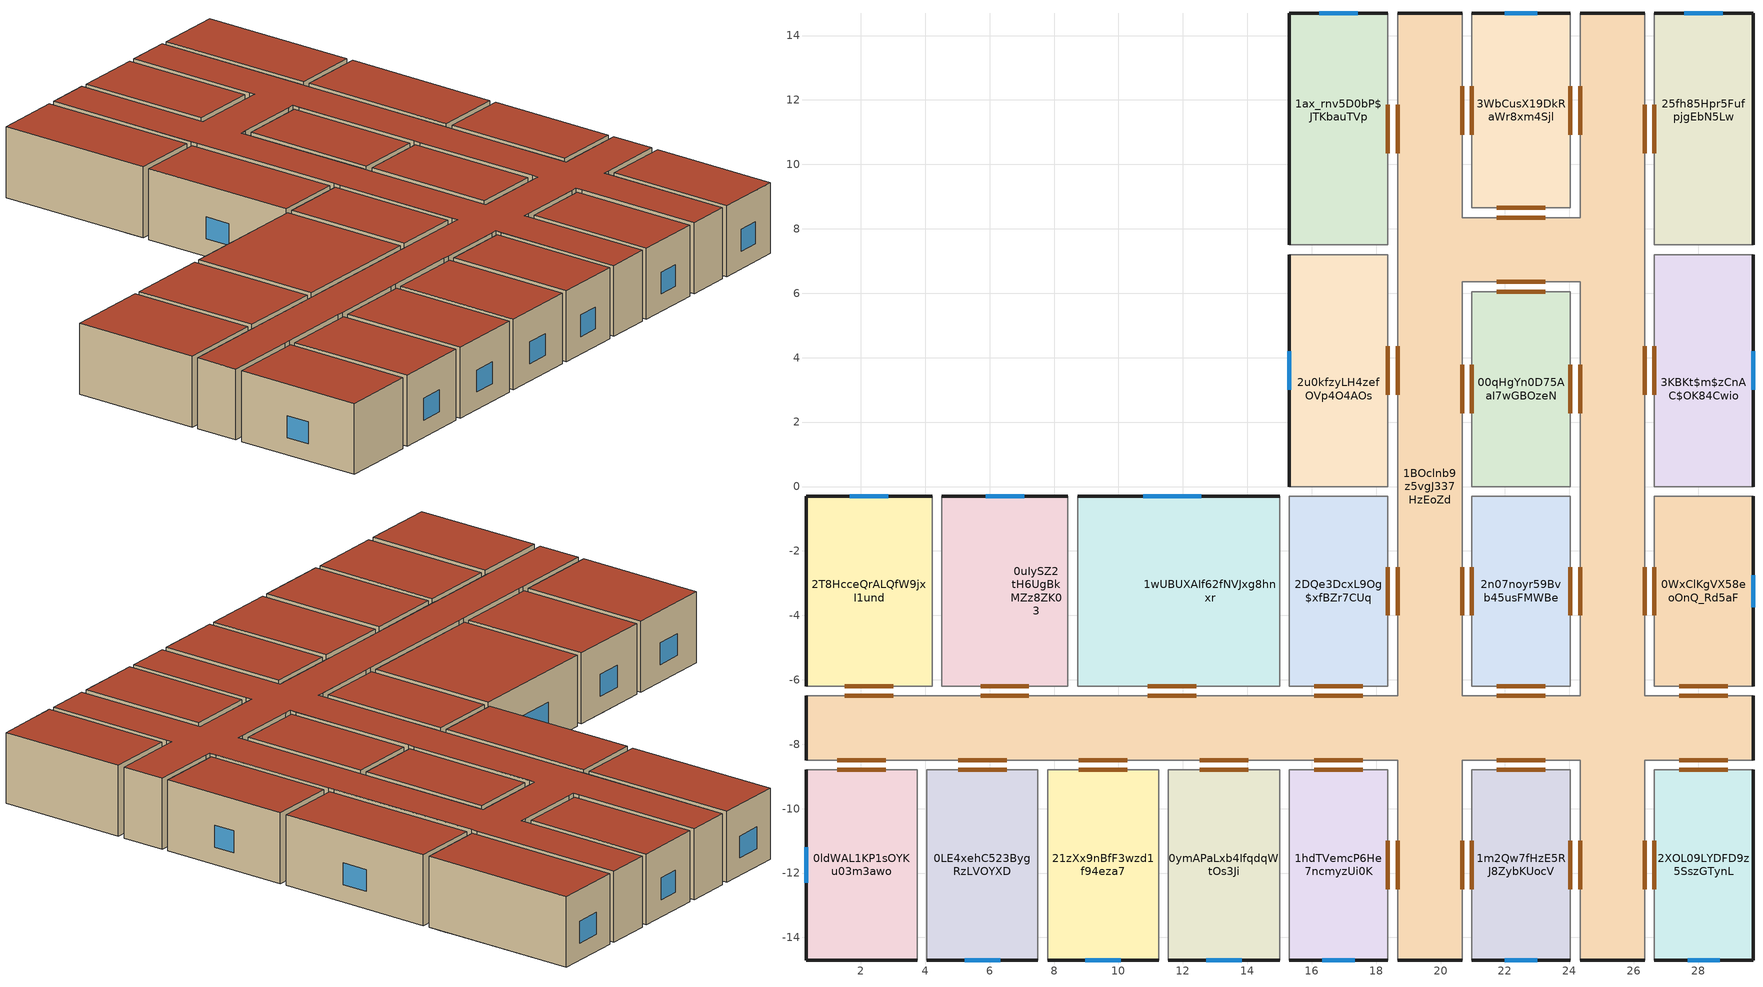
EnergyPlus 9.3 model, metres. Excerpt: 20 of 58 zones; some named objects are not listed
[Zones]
0ldWAL1KP1sOYKu03m3awo
 floor to 0fsloAEpf5_hSRPz74$1d7 (BS Interior Floor): 3.75,-8.8 3.75,-14.7 0.3,-14.7 0.3,-8.8 z7.1
 wall outside (BS Exterior Wall): 0.3,-8.8 0.3,-14.7 3.75,-14.7 z7.1:10.35
 wall to 0LE4xehC523BygRzLVOYXD (BS Interior Wall): 3.75,-14.7 3.75,-8.8 z7.1:10.35
 wall to 1BOclnb9z5vgJ337HzEoZd (BS Interior Wall): 3.75,-8.8 0.3,-8.8 z7.1:10.35
 window (BS Exterior Window): 0.3,-11.2 0.3,-12.3 z7.9:8.9
 door inside (BS Door): 2.77,-8.8 1.27,-8.8 z7.1:9.6
 roof outside (BS Flat Roof): 3.75,-14.7 3.75,-8.8 0.3,-8.8 0.3,-14.7 z10.35
1hdTVemcP6He7ncmyzUi0K
 floor to 3lNIiXq9P8UxYs8wRMWYsc (BS Interior Floor): 18.37,-8.8 18.37,-14.7 15.3,-14.7 15.3,-8.8 z7.1
 wall outside (BS Exterior Wall): 15.3,-14.7 18.37,-14.7 z7.1:10.35
 wall to 0ymAPaLxb4IfqdqWtOs3Ji (BS Interior Wall): 15.3,-8.8 15.3,-14.7 z7.1:10.35
 wall to 1BOclnb9z5vgJ337HzEoZd (BS Interior Wall): 18.37,-14.7 18.37,-8.8 15.3,-8.8 z7.1:10.35
 window (BS Exterior Window): 16.33,-14.7 17.33,-14.7 z7.9:8.9
 door inside (BS Door): 18.37,-12.5 18.37,-11 / 17.58,-8.8 16.08,-8.8 z7.1:9.6
 roof outside (BS Flat Roof): 18.37,-14.7 18.37,-8.8 15.3,-8.8 15.3,-14.7 z10.35
2T8HcceQrALQfW9jxI1und
 floor to 0CD_9ySE59Vu5keVc4CHR3 (BS Interior Floor): 4.21,-0.3 4.21,-6.2 0.3,-6.2 0.3,-0.3 z7.1
 wall outside (BS Exterior Wall): 4.21,-0.3 0.3,-0.3 0.3,-6.2 z7.1:10.35
 wall to 0uIySZ2tH6UgBkMZz8ZK03 (BS Interior Wall): 4.21,-6.2 4.21,-0.3 z7.1:10.35
 wall to 1BOclnb9z5vgJ337HzEoZd (BS Interior Wall): 0.3,-6.2 4.21,-6.2 z7.1:10.35
 window (BS Exterior Window): 2.86,-0.3 1.66,-0.3 z7.9:8.9
 door inside (BS Door): 1.51,-6.2 3.01,-6.2 z7.1:9.6
 roof outside (BS Flat Roof): 4.21,-6.2 4.21,-0.3 0.3,-0.3 0.3,-6.2 z10.35
2XOL09LYDFD9z5SszGTynL
 floor to 2YUHt13x9AcuDcXWf_9EWw (BS Interior Floor): 29.7,-8.8 29.7,-14.7 26.63,-14.7 26.63,-8.8 z7.1
 wall outside (BS Exterior Wall): 26.63,-14.7 29.7,-14.7 29.7,-8.8 z7.1:10.35
 wall to 1BOclnb9z5vgJ337HzEoZd (BS Interior Wall): 29.7,-8.8 26.63,-8.8 26.63,-14.7 z7.1:10.35
 window (BS Exterior Window): 27.67,-14.7 28.67,-14.7 z7.9:8.9
 door inside (BS Door): 26.63,-11 26.63,-12.5 / 28.92,-8.8 27.42,-8.8 z7.1:9.6
 roof outside (BS Flat Roof): 29.7,-14.7 29.7,-8.8 26.63,-8.8 26.63,-14.7 z10.35
0ymAPaLxb4IfqdqWtOs3Ji
 floor to 21naajbrX8WwHHp4XbkUDk (BS Interior Floor): 15,-8.8 15,-14.7 11.55,-14.7 11.55,-8.8 z7.1
 wall outside (BS Exterior Wall): 11.55,-14.7 15,-14.7 z7.1:10.35
 wall to 21zXx9nBfF3wzd1f94eza7 (BS Interior Wall): 11.55,-8.8 11.55,-14.7 z7.1:10.35
 wall to 1BOclnb9z5vgJ337HzEoZd (BS Interior Wall): 15,-8.8 11.55,-8.8 z7.1:10.35
 window (BS Exterior Window): 12.72,-14.7 13.82,-14.7 z7.9:8.9
 door inside (BS Door): 14.03,-8.8 12.53,-8.8 z7.1:9.6
 roof outside (BS Flat Roof): 15,-14.7 15,-8.8 11.55,-8.8 11.55,-14.7 z10.35
1BOclnb9z5vgJ337HzEoZd
 floor to 1II1aWgrn6COBupJNKs8JH (BS Interior Floor): 26.33,14.7 26.33,-6.5 29.7,-6.5 29.7,-8.5 26.33,-8.5 26.33,-14.7 24.33,-14.7 24.33,-8.5 20.67,-8.5 20.67,-14.7 18.67,-14.7 18.67,-8.5 20.67,-6.5 24.33,-6.5 24.33,6.35 20.67,6.35 20.67,-6.5 18.67,-8.5 0.3,-8.5 0.3,-6.5 18.67,-6.5 18.67,14.7 20.67,14.7 20.67,8.35 24.33,8.35 24.33,14.7 z7.1
 wall outside (BS Exterior Wall): 0.3,-6.5 0.3,-8.5 / 29.7,-8.5 29.7,-6.5 / 26.33,14.7 24.33,14.7 / 20.67,14.7 18.67,14.7 / 18.67,-14.7 20.67,-14.7 / 24.33,-14.7 26.33,-14.7 z7.1:10.35
 wall adiabatic (BS Interior Wall): 24.03,-8.5 24.33,-8.5 24.33,-8.8 / 20.67,-8.8 20.67,-8.5 20.97,-8.5 / 24.33,0 24.33,-0.3 / 24.33,-6.2 24.33,-6.5 24.03,-6.5 / 24.03,6.35 24.33,6.35 24.33,6.05 / 20.97,-6.5 20.67,-6.5 20.67,-6.2 / 20.67,-0.3 20.67,0 / 20.67,6.05 20.67,6.35 20.97,6.35 / 26.63,-6.5 26.33,-6.5 26.33,-6.2 / 26.33,-0.3 26.33,0 / 26.33,7.2 26.33,7.5 / 18.67,7.5 18.67,7.2 / 18.67,0 18.67,-0.3 / 26.33,-8.8 26.33,-8.5 26.63,-8.5 / 20.97,8.35 20.67,8.35 20.67,8.65 / 24.33,8.65 24.33,8.35 24.03,8.35 / 18.67,-6.2 18.67,-6.5 18.37,-6.5 / 15.3,-6.5 15,-6.5 / 8.73,-6.5 8.43,-6.5 / 4.51,-6.5 4.21,-6.5 / 3.75,-8.5 4.05,-8.5 / 7.5,-8.5 7.8,-8.5 / 11.25,-8.5 11.55,-8.5 / 15,-8.5 15.3,-8.5 / 18.37,-8.5 18.67,-8.5 18.67,-8.8 z7.1:10.35
 wall to 1m2Qw7fHzE5RJ8ZybKUocV (BS Interior Wall): 20.97,-8.5 24.03,-8.5 / 24.33,-8.8 24.33,-14.7 / 20.67,-14.7 20.67,-8.8 z7.1:10.35
 wall to 00qHgYn0D75AaI7wGBOzeN (BS Interior Wall): 24.33,6.05 24.33,0 / 20.67,0 20.67,6.05 / 20.97,6.35 24.03,6.35 z7.1:10.35
 wall to 2n07noyr59Bvb45usFMWBe (BS Interior Wall): 24.33,-0.3 24.33,-6.2 / 20.67,-6.2 20.67,-0.3 / 24.03,-6.5 20.97,-6.5 z7.1:10.35
 wall to 0WxClKgVX58eoOnQ_Rd5aF (BS Interior Wall): 29.7,-6.5 26.63,-6.5 / 26.33,-6.2 26.33,-0.3 z7.1:10.35
 wall to 3KBKt$m$zCnAC$OK84Cwio (BS Interior Wall): 26.33,0 26.33,7.2 z7.1:10.35
 wall to 25fh85Hpr5FufpjgEbN5Lw (BS Interior Wall): 26.33,7.5 26.33,14.7 z7.1:10.35
 wall to 1ax_rnv5D0bP$JTKbauTVp (BS Interior Wall): 18.67,14.7 18.67,7.5 z7.1:10.35
 wall to 2u0kfzyLH4zefOVp4O4AOs (BS Interior Wall): 18.67,7.2 18.67,0 z7.1:10.35
 wall to 2DQe3DcxL9Og$xfBZr7CUq (BS Interior Wall): 18.67,-0.3 18.67,-6.2 / 18.37,-6.5 15.3,-6.5 z7.1:10.35
 wall to 3WbCusX19DkRaWr8xm4Sjl (BS Interior Wall): 24.03,8.35 20.97,8.35 / 20.67,8.65 20.67,14.7 / 24.33,14.7 24.33,8.65 z7.1:10.35
 wall to 1wUBUXAIf62fNVJxg8hnxr (BS Interior Wall): 15,-6.5 8.73,-6.5 z7.1:10.35
 wall to 0uIySZ2tH6UgBkMZz8ZK03 (BS Interior Wall): 8.43,-6.5 4.51,-6.5 z7.1:10.35
 wall to 0LE4xehC523BygRzLVOYXD (BS Interior Wall): 4.05,-8.5 7.5,-8.5 z7.1:10.35
 wall to 21zXx9nBfF3wzd1f94eza7 (BS Interior Wall): 7.8,-8.5 11.25,-8.5 z7.1:10.35
 door inside (BS Door): 21.75,-8.5 23.25,-8.5 / 18.67,-11 18.67,-12.5 / 26.33,-12.5 26.33,-11 / 24.33,3.77 24.33,2.27 / 24.33,-2.5 24.33,-4 / 20.67,2.27 20.67,3.77 / 20.67,-4 20.67,-2.5 / 28.92,-6.5 27.42,-6.5 / 21.75,6.35 23.25,6.35 / 26.33,2.85 26.33,4.35 / 26.33,10.35 26.33,11.85 / 26.33,-4 26.33,-2.5 / 23.25,-6.5 21.75,-6.5 / 18.67,11.85 18.67,10.35 / 18.67,4.35 18.67,2.85 / 18.67,-2.5 18.67,-4 / 24.33,-11 24.33,-12.5 / 27.42,-8.5 28.92,-8.5 / 23.25,8.35 21.75,8.35 / 20.67,10.93 20.67,12.43 / 20.67,-12.5 20.67,-11 / 24.33,12.43 24.33,10.93 / 17.58,-6.5 16.08,-6.5 / 12.42,-6.5 10.92,-6.5 / 7.22,-6.5 5.72,-6.5 / 3.01,-6.5 1.51,-6.5 / 16.08,-8.5 17.58,-8.5 / 12.53,-8.5 14.03,-8.5 / 8.78,-8.5 10.28,-8.5 / 5.03,-8.5 6.53,-8.5 / 1.27,-8.5 2.77,-8.5 z7.1:9.6
 roof outside (BS Flat Roof): 26.33,-14.7 26.33,-8.5 29.7,-8.5 29.7,-6.5 26.33,-6.5 26.33,14.7 24.33,14.7 24.33,8.35 20.67,8.35 20.67,6.35 24.33,6.35 24.33,-6.5 20.67,-6.5 20.67,6.35 20.67,8.35 20.67,14.7 18.67,14.7 18.67,-6.5 0.3,-6.5 0.3,-8.5 18.67,-8.5 18.67,-14.7 20.67,-14.7 20.67,-8.5 24.33,-8.5 24.33,-14.7 z10.35
0LE4xehC523BygRzLVOYXD
 floor to 1ZC3vIRiD2gAs1dAp$YHp1 (BS Interior Floor): 7.5,-8.8 7.5,-14.7 4.05,-14.7 4.05,-8.8 z7.1
 wall outside (BS Exterior Wall): 4.05,-14.7 7.5,-14.7 z7.1:10.35
 wall to 21zXx9nBfF3wzd1f94eza7 (BS Interior Wall): 7.5,-14.7 7.5,-8.8 z7.1:10.35
 window (BS Exterior Window): 5.22,-14.7 6.33,-14.7 z7.9:8.9
 door inside (BS Door): 6.53,-8.8 5.03,-8.8 z7.1:9.6
 roof outside (BS Flat Roof): 7.5,-14.7 7.5,-8.8 4.05,-8.8 4.05,-14.7 z10.35
2u0kfzyLH4zefOVp4O4AOs
 floor to 1II1aWgrn6COBupJNKs8JH (BS Interior Floor): 18.37,7.2 18.37,6.35 15.3,6.35 15.3,7.2 z7.1
 floor adiabatic (BS Interior Floor): 18.37,6.35 18.37,6.05 15.3,6.05 15.3,6.35 z7.1
 floor to 2ME4OI7UnE$8E7UB0YWqhv (BS Interior Floor): 18.37,6.05 18.37,0 15.3,0 15.3,6.05 z7.1
 wall outside (BS Exterior Wall): 15.3,7.2 15.3,0 z7.1:10.35
 wall to 2DQe3DcxL9Og$xfBZr7CUq (BS Interior Wall): 15.3,0 18.37,0 z7.1:10.35
 wall to 1ax_rnv5D0bP$JTKbauTVp (BS Interior Wall): 18.37,7.2 15.3,7.2 z7.1:10.35
 window (BS Exterior Window): 15.3,4.2 15.3,3 z7.9:8.9
 door inside (BS Door): 18.37,2.85 18.37,4.35 z7.1:9.6
 roof outside (BS Flat Roof): 18.37,0 18.37,7.2 15.3,7.2 15.3,0 z10.35
1ax_rnv5D0bP$JTKbauTVp
 floor to 3iS_pXam9C1eCSjWguLqxc (BS Interior Floor): 18.37,14.7 18.37,8.65 15.3,8.65 15.3,14.7 z7.1
 floor adiabatic (BS Interior Floor): 18.37,8.65 18.37,8.35 15.3,8.35 15.3,8.65 z7.1
 floor to 1II1aWgrn6COBupJNKs8JH (BS Interior Floor): 18.37,8.35 18.37,7.5 15.3,7.5 15.3,8.35 z7.1
 wall outside (BS Exterior Wall): 18.37,14.7 15.3,14.7 15.3,7.5 z7.1:10.35
 window (BS Exterior Window): 17.43,14.7 16.23,14.7 z7.9:8.9
 door inside (BS Door): 18.37,10.35 18.37,11.85 z7.1:9.6
 roof outside (BS Flat Roof): 18.37,7.5 18.37,14.7 15.3,14.7 15.3,7.5 z10.35
2DQe3DcxL9Og$xfBZr7CUq
 floor to 1H02oo4Fr38vsUy936aJTt (BS Interior Floor): 18.37,-0.3 18.37,-6.2 15.3,-6.2 15.3,-0.3 z7.1
 wall to 1wUBUXAIf62fNVJxg8hnxr (BS Interior Wall): 15.3,-0.3 15.3,-6.2 z7.1:10.35
 door inside (BS Door): 18.37,-4 18.37,-2.5 / 16.08,-6.2 17.58,-6.2 z7.1:9.6
 roof outside (BS Flat Roof): 18.37,-6.2 18.37,-0.3 15.3,-0.3 15.3,-6.2 z10.35
0uIySZ2tH6UgBkMZz8ZK03
 floor to 3SBb9JYej5DOhy$01jBkog (BS Interior Floor): 8.43,-0.3 8.43,-6.2 6.47,-6.2 6.47,-0.3 z7.1
 floor adiabatic (BS Interior Floor): 6.47,-0.3 6.47,-6.2 6.17,-6.2 6.17,-0.3 z7.1
 floor to 0CD_9ySE59Vu5keVc4CHR3 (BS Interior Floor): 6.17,-0.3 6.17,-6.2 4.51,-6.2 4.51,-0.3 z7.1
 wall outside (BS Exterior Wall): 8.43,-0.3 4.51,-0.3 z7.1:10.35
 wall to 1wUBUXAIf62fNVJxg8hnxr (BS Interior Wall): 8.43,-6.2 8.43,-0.3 z7.1:10.35
 window (BS Exterior Window): 7.07,-0.3 5.87,-0.3 z7.9:8.9
 door inside (BS Door): 5.72,-6.2 7.22,-6.2 z7.1:9.6
 roof outside (BS Flat Roof): 8.43,-6.2 8.43,-0.3 4.51,-0.3 4.51,-6.2 z10.35
3KBKt$m$zCnAC$OK84Cwio
 floor to 1U18$QHo54VOPYh_X2iCU$ (BS Interior Floor): 29.7,6.05 29.7,0 26.63,0 26.63,6.05 z7.1
 floor adiabatic (BS Interior Floor): 29.7,6.35 29.7,6.05 26.63,6.05 26.63,6.35 z7.1
 floor to 1II1aWgrn6COBupJNKs8JH (BS Interior Floor): 29.7,7.2 29.7,6.35 26.63,6.35 26.63,7.2 z7.1
 wall outside (BS Exterior Wall): 29.7,0 29.7,7.2 z7.1:10.35
 wall to 0WxClKgVX58eoOnQ_Rd5aF (BS Interior Wall): 26.63,0 29.7,0 z7.1:10.35
 wall to 25fh85Hpr5FufpjgEbN5Lw (BS Interior Wall): 29.7,7.2 26.63,7.2 z7.1:10.35
 window (BS Exterior Window): 29.7,3 29.7,4.2 z7.9:8.9
 door inside (BS Door): 26.63,4.35 26.63,2.85 z7.1:9.6
 roof outside (BS Flat Roof): 29.7,0 29.7,7.2 26.63,7.2 26.63,0 z10.35
21zXx9nBfF3wzd1f94eza7
 floor to 35o6ablL98SAaLxS4LGnsB (BS Interior Floor): 11.25,-8.8 11.25,-14.7 7.8,-14.7 7.8,-8.8 z7.1
 wall outside (BS Exterior Wall): 7.8,-14.7 11.25,-14.7 z7.1:10.35
 window (BS Exterior Window): 8.97,-14.7 10.07,-14.7 z7.9:8.9
 door inside (BS Door): 10.28,-8.8 8.78,-8.8 z7.1:9.6
 roof outside (BS Flat Roof): 11.25,-14.7 11.25,-8.8 7.8,-8.8 7.8,-14.7 z10.35
1wUBUXAIf62fNVJxg8hnxr
 floor to 3sOOpvt1T0JfWR5rGkfssS (BS Interior Floor): 15,-0.3 15,-6.2 10.69,-6.2 10.69,-0.3 z7.1
 floor adiabatic (BS Interior Floor): 10.69,-0.3 10.69,-6.2 10.39,-6.2 10.39,-0.3 z7.1
 floor to 3SBb9JYej5DOhy$01jBkog (BS Interior Floor): 10.39,-0.3 10.39,-6.2 8.73,-6.2 8.73,-0.3 z7.1
 wall outside (BS Exterior Wall): 15,-0.3 8.73,-0.3 z7.1:10.35
 window (BS Exterior Window): 12.57,-0.3 10.77,-0.3 z7.9:8.9
 door inside (BS Door): 10.92,-6.2 12.42,-6.2 z7.1:9.6
 roof outside (BS Flat Roof): 15,-6.2 15,-0.3 8.73,-0.3 8.73,-6.2 z10.35
25fh85Hpr5FufpjgEbN5Lw
 floor to 1II1aWgrn6COBupJNKs8JH (BS Interior Floor): 29.7,8.35 29.7,7.5 26.63,7.5 26.63,8.35 z7.1
 floor adiabatic (BS Interior Floor): 29.7,8.65 29.7,8.35 26.63,8.35 26.63,8.65 z7.1
 floor to 2vJlfuKPH2uuy4N7IggRMr (BS Interior Floor): 29.7,14.7 29.7,8.65 26.63,8.65 26.63,14.7 z7.1
 wall outside (BS Exterior Wall): 29.7,7.5 29.7,14.7 26.63,14.7 z7.1:10.35
 window (BS Exterior Window): 28.77,14.7 27.57,14.7 z7.9:8.9
 door inside (BS Door): 26.63,11.85 26.63,10.35 z7.1:9.6
 roof outside (BS Flat Roof): 29.7,7.5 29.7,14.7 26.63,14.7 26.63,7.5 z10.35
0WxClKgVX58eoOnQ_Rd5aF
 floor to 1i_tsNBYb9fRx7ALzqHEv6 (BS Interior Floor): 29.7,-0.3 29.7,-6.2 26.63,-6.2 26.63,-0.3 z7.1
 wall outside (BS Exterior Wall): 29.7,-6.2 29.7,-0.3 z7.1:10.35
 window (BS Exterior Window): 29.7,-3.75 29.7,-2.75 z7.9:8.9
 door inside (BS Door): 27.42,-6.2 28.92,-6.2 / 26.63,-2.5 26.63,-4 z7.1:9.6
 roof outside (BS Flat Roof): 29.7,-6.2 29.7,-0.3 26.63,-0.3 26.63,-6.2 z10.35
1m2Qw7fHzE5RJ8ZybKUocV
 floor to 2Kvm8eYBzBLPS5yQN84NI1 (BS Interior Floor): 24.03,-8.8 24.03,-14.7 20.97,-14.7 20.97,-8.8 z7.1
 wall outside (BS Exterior Wall): 20.97,-14.7 24.03,-14.7 z7.1:10.35
 window (BS Exterior Window): 22,-14.7 23,-14.7 z7.9:8.9
 door inside (BS Door): 23.25,-8.8 21.75,-8.8 / 24.03,-12.5 24.03,-11 / 20.97,-11 20.97,-12.5 z7.1:9.6
 roof outside (BS Flat Roof): 24.03,-14.7 24.03,-8.8 20.97,-8.8 20.97,-14.7 z10.35
3WbCusX19DkRaWr8xm4Sjl
 floor to 2gtP7yk35F6ucUvCHXTkGd (BS Interior Floor): 24.03,14.7 24.03,8.65 20.97,8.65 20.97,14.7 z7.1
 wall outside (BS Exterior Wall): 24.03,14.7 20.97,14.7 z7.1:10.35
 window (BS Exterior Window): 23,14.7 22,14.7 z7.9:8.9
 door inside (BS Door): 21.75,8.65 23.25,8.65 / 20.97,12.43 20.97,10.93 / 24.03,10.93 24.03,12.43 z7.1:9.6
 roof outside (BS Flat Roof): 24.03,8.65 24.03,14.7 20.97,14.7 20.97,8.65 z10.35
00qHgYn0D75AaI7wGBOzeN
 floor to 2O89CBo_DCSAAvAN_HR5U_ (BS Interior Floor): 24.03,6.05 24.03,0 20.97,0 20.97,6.05 z7.1
 wall to 2n07noyr59Bvb45usFMWBe (BS Interior Wall): 20.97,0 24.03,0 z7.1:10.35
 door inside (BS Door): 24.03,2.27 24.03,3.77 / 20.97,3.77 20.97,2.27 / 23.25,6.05 21.75,6.05 z7.1:9.6
 roof outside (BS Flat Roof): 24.03,0 24.03,6.05 20.97,6.05 20.97,0 z10.35
2n07noyr59Bvb45usFMWBe
 floor to 1ET8DsYR1BSe8liuIAhC1l (BS Interior Floor): 24.03,-0.3 24.03,-6.2 20.97,-6.2 20.97,-0.3 z7.1
 door inside (BS Door): 24.03,-4 24.03,-2.5 / 20.97,-2.5 20.97,-4 / 21.75,-6.2 23.25,-6.2 z7.1:9.6
 roof outside (BS Flat Roof): 24.03,-6.2 24.03,-0.3 20.97,-0.3 20.97,-6.2 z10.35
[Building]
None: North Axis=0; Terrain=Suburbs; Loads Convergence Tolerance Value=0.04; Temperature Convergence Tolerance Value=0.4; Solar Distribution=FullInteriorAndExterior; Maximum Number of Warmup Days=25; Minimum Number of Warmup Days=6
[Site:Location]
DENVER_STAPLETON_CO_USA_WMO_724690: Latitude=39.77; Longitude=-104.87; Time Zone=-7; Elevation=1611
[SizingPeriod:DesignDay] Day of Month=21; Humidity Condition Type=Wetbulb; Barometric Pressure=83411; Rain Indicator=No; Snow Indicator=No; Daylight Saving Time Indicator=No; Solar Model Indicator=ASHRAEClearSky
Name | Month | Day Type | Maximum DryBulb Temperature | Daily DryBulb Temperature Range | Wetbulb or DewPoint at Maximum DryBulb | Wind Speed | Wind Direction | Sky Clearness
DENVER_STAPLETON Ann Htg 99.6% Condns DB | 12 | WinterDesignDay | -20 | 0 | -20 | 2.3 | 180 | 0
DENVER_STAPLETON Ann Clg .4% Condns DB=>MWB | 7 | SummerDesignDay | 34.1 | 15.2 | 15.8 | 4 | 120 | 1
[MATERIAL] Roughness=MediumRough; Thermal Absorptance=0.9; Solar Absorptance=0.7; Visible Absorptance=0.7
Name | Thickness | Conductivity | Density | Specific Heat
hardwood | 0.04 | 0.13 | 650 | 1500
concrete_CEM_II_BS325R_wz05 | 0.175 | 2.1 | 2420 | 1000
EPS_040_15 | 0.07 | 0.04 | 15 | 1500
lime_plaster | 0.01 | 0.7 | 1600 | 850
vertical_core_brick_700 | 0.15 | 0.13 | 695 | 850
cement_floating_screed_2_bottom | 0.04 | 1.4 | 1990 | 1000
foam_glass_board_130 | 0.12 | 0.065 | 130 | 840
gravel_single_granular | 0.03 | 0.814 | 1500 | 840
[WINDOWMATERIAL:SIMPLEGLAZINGSYSTEM]
Glas1995_2015AluoderStahlfensterWaermeschutzverglasungzweifach: UFactor=1.24754; Solar Heat Gain Coefficient=0.65
[CONSTRUCTION]
BS Exterior Window: Glas1995_2015AluoderStahlfensterWaermeschutzverglasungzweifach
BS Door: hardwood
BS Exterior Wall: EPS_040_15, concrete_CEM_II_BS325R_wz05
BS Interior Wall: lime_plaster, vertical_core_brick_700, lime_plaster
BS Interior Floor: concrete_CEM_II_BS325R_wz05, EPS_040_15, cement_floating_screed_2_bottom
BS Flat Roof: gravel_single_granular, foam_glass_board_130, concrete_CEM_II_BS325R_wz05
[ZONE] Type=1; Multiplier=1; Ceiling Height=autocalculate; Floor Area=autocalculate; Part of Total Floor Area=Yes
Name | Volume
0ldWAL1KP1sOYKu03m3awo; 0ymAPaLxb4IfqdqWtOs3Ji; 0LE4xehC523BygRzLVOYXD; 21zXx9nBfF3wzd1f94eza7 | 66.15375
1hdTVemcP6He7ncmyzUi0K; 2XOL09LYDFD9z5SszGTynL; 2DQe3DcxL9Og$xfBZr7CUq; 0WxClKgVX58eoOnQ_Rd5aF; 1m2Qw7fHzE5RJ8ZybKUocV; 2n07noyr59Bvb45usFMWBe | 58.8033
2T8HcceQrALQfW9jxI1und; 0uIySZ2tH6UgBkMZz8ZK03 | 75.075
1BOclnb9z5vgJ337HzEoZd | 571.133
2u0kfzyLH4zefOVp4O4AOs; 1ax_rnv5D0bP$JTKbauTVp; 3KBKt$m$zCnAC$OK84Cwio; 25fh85Hpr5FufpjgEbN5Lw | 71.76
1wUBUXAIf62fNVJxg8hnxr | 120.218
3WbCusX19DkRaWr8xm4Sjl; 00qHgYn0D75AaI7wGBOzeN | 60.2983
[PEOPLE] Number of People Schedule=Schedule People Single office; Number of People Calculation Method=People/Area; People per Zone Floor Area=0.0714286; Fraction Radiant=0.5; Sensible Heat Fraction=autocalculate; Activity Level Schedule=Schedule Activity 70; Carbon Dioxide Generation Rate=3.82e-08; Enable ASHRAE 55 Comfort Warnings=No; Mean Radiant Temperature Calculation Type=ZoneAveraged; Clothing Insulation Calculation Method=ClothingInsulationSchedule
Name | Zone or ZoneList
0ldWAL1KP1sOYKu03m3awo | 0ldWAL1KP1sOYKu03m3awo
1hdTVemcP6He7ncmyzUi0K | 1hdTVemcP6He7ncmyzUi0K
2T8HcceQrALQfW9jxI1und | 2T8HcceQrALQfW9jxI1und
2XOL09LYDFD9z5SszGTynL | 2XOL09LYDFD9z5SszGTynL
0ymAPaLxb4IfqdqWtOs3Ji | 0ymAPaLxb4IfqdqWtOs3Ji
1BOclnb9z5vgJ337HzEoZd | 1BOclnb9z5vgJ337HzEoZd
0LE4xehC523BygRzLVOYXD | 0LE4xehC523BygRzLVOYXD
2u0kfzyLH4zefOVp4O4AOs | 2u0kfzyLH4zefOVp4O4AOs
1ax_rnv5D0bP$JTKbauTVp | 1ax_rnv5D0bP$JTKbauTVp
2DQe3DcxL9Og$xfBZr7CUq | 2DQe3DcxL9Og$xfBZr7CUq
0uIySZ2tH6UgBkMZz8ZK03 | 0uIySZ2tH6UgBkMZz8ZK03
3KBKt$m$zCnAC$OK84Cwio | 3KBKt$m$zCnAC$OK84Cwio
21zXx9nBfF3wzd1f94eza7 | 21zXx9nBfF3wzd1f94eza7
1wUBUXAIf62fNVJxg8hnxr | 1wUBUXAIf62fNVJxg8hnxr
25fh85Hpr5FufpjgEbN5Lw | 25fh85Hpr5FufpjgEbN5Lw
0WxClKgVX58eoOnQ_Rd5aF | 0WxClKgVX58eoOnQ_Rd5aF
1m2Qw7fHzE5RJ8ZybKUocV | 1m2Qw7fHzE5RJ8ZybKUocV
3WbCusX19DkRaWr8xm4Sjl | 3WbCusX19DkRaWr8xm4Sjl
00qHgYn0D75AaI7wGBOzeN | 00qHgYn0D75AaI7wGBOzeN
2n07noyr59Bvb45usFMWBe | 2n07noyr59Bvb45usFMWBe
[LIGHTS] Schedule=Schedule Lighting Single office; Design Level Calculation Method=Watts/Area; Watts per Zone Floor Area=15.9; Return Air Fraction=0; Fraction Radiant=0.42; Fraction Visible=0.18; Fraction Replaceable=1; EndUse Subcategory=General; Return Air Fraction Calculated from Plenum Temperature=No; Return Air Fraction Function of Plenum Temperature Coefficient 1=0; Return Air Fraction Function of Plenum Temperature Coefficient 2=0
Name | Zone or ZoneList
0ldWAL1KP1sOYKu03m3awo | 0ldWAL1KP1sOYKu03m3awo
1hdTVemcP6He7ncmyzUi0K | 1hdTVemcP6He7ncmyzUi0K
2T8HcceQrALQfW9jxI1und | 2T8HcceQrALQfW9jxI1und
2XOL09LYDFD9z5SszGTynL | 2XOL09LYDFD9z5SszGTynL
0ymAPaLxb4IfqdqWtOs3Ji | 0ymAPaLxb4IfqdqWtOs3Ji
1BOclnb9z5vgJ337HzEoZd | 1BOclnb9z5vgJ337HzEoZd
0LE4xehC523BygRzLVOYXD | 0LE4xehC523BygRzLVOYXD
2u0kfzyLH4zefOVp4O4AOs | 2u0kfzyLH4zefOVp4O4AOs
1ax_rnv5D0bP$JTKbauTVp | 1ax_rnv5D0bP$JTKbauTVp
2DQe3DcxL9Og$xfBZr7CUq | 2DQe3DcxL9Og$xfBZr7CUq
0uIySZ2tH6UgBkMZz8ZK03 | 0uIySZ2tH6UgBkMZz8ZK03
3KBKt$m$zCnAC$OK84Cwio | 3KBKt$m$zCnAC$OK84Cwio
21zXx9nBfF3wzd1f94eza7 | 21zXx9nBfF3wzd1f94eza7
1wUBUXAIf62fNVJxg8hnxr | 1wUBUXAIf62fNVJxg8hnxr
25fh85Hpr5FufpjgEbN5Lw | 25fh85Hpr5FufpjgEbN5Lw
0WxClKgVX58eoOnQ_Rd5aF | 0WxClKgVX58eoOnQ_Rd5aF
1m2Qw7fHzE5RJ8ZybKUocV | 1m2Qw7fHzE5RJ8ZybKUocV
3WbCusX19DkRaWr8xm4Sjl | 3WbCusX19DkRaWr8xm4Sjl
00qHgYn0D75AaI7wGBOzeN | 00qHgYn0D75AaI7wGBOzeN
2n07noyr59Bvb45usFMWBe | 2n07noyr59Bvb45usFMWBe
[ELECTRICEQUIPMENT] Schedule=Schedule Equipment Single office; Design Level Calculation Method=Watts/Area; Watts per Zone Floor Area=7; Fraction Latent=0; Fraction Radiant=0; Fraction Lost=0; EndUse Subcategory=General
Name | Zone or ZoneList
0ldWAL1KP1sOYKu03m3awo | 0ldWAL1KP1sOYKu03m3awo
1hdTVemcP6He7ncmyzUi0K | 1hdTVemcP6He7ncmyzUi0K
2T8HcceQrALQfW9jxI1und | 2T8HcceQrALQfW9jxI1und
2XOL09LYDFD9z5SszGTynL | 2XOL09LYDFD9z5SszGTynL
0ymAPaLxb4IfqdqWtOs3Ji | 0ymAPaLxb4IfqdqWtOs3Ji
1BOclnb9z5vgJ337HzEoZd | 1BOclnb9z5vgJ337HzEoZd
0LE4xehC523BygRzLVOYXD | 0LE4xehC523BygRzLVOYXD
2u0kfzyLH4zefOVp4O4AOs | 2u0kfzyLH4zefOVp4O4AOs
1ax_rnv5D0bP$JTKbauTVp | 1ax_rnv5D0bP$JTKbauTVp
2DQe3DcxL9Og$xfBZr7CUq | 2DQe3DcxL9Og$xfBZr7CUq
0uIySZ2tH6UgBkMZz8ZK03 | 0uIySZ2tH6UgBkMZz8ZK03
3KBKt$m$zCnAC$OK84Cwio | 3KBKt$m$zCnAC$OK84Cwio
21zXx9nBfF3wzd1f94eza7 | 21zXx9nBfF3wzd1f94eza7
1wUBUXAIf62fNVJxg8hnxr | 1wUBUXAIf62fNVJxg8hnxr
25fh85Hpr5FufpjgEbN5Lw | 25fh85Hpr5FufpjgEbN5Lw
0WxClKgVX58eoOnQ_Rd5aF | 0WxClKgVX58eoOnQ_Rd5aF
1m2Qw7fHzE5RJ8ZybKUocV | 1m2Qw7fHzE5RJ8ZybKUocV
3WbCusX19DkRaWr8xm4Sjl | 3WbCusX19DkRaWr8xm4Sjl
00qHgYn0D75AaI7wGBOzeN | 00qHgYn0D75AaI7wGBOzeN
2n07noyr59Bvb45usFMWBe | 2n07noyr59Bvb45usFMWBe
[ZONEINFILTRATION:DESIGNFLOWRATE] Schedule=Continuous; Design Flow Rate Calculation Method=AirChanges/Hour; Air Changes per Hour=0.2; Constant Term Coefficient=1; Temperature Term Coefficient=0; Velocity Term Coefficient=0; Velocity Squared Term Coefficient=0
Name | Zone or ZoneList
0ldWAL1KP1sOYKu03m3awo | 0ldWAL1KP1sOYKu03m3awo
1hdTVemcP6He7ncmyzUi0K | 1hdTVemcP6He7ncmyzUi0K
2T8HcceQrALQfW9jxI1und | 2T8HcceQrALQfW9jxI1und
2XOL09LYDFD9z5SszGTynL | 2XOL09LYDFD9z5SszGTynL
0ymAPaLxb4IfqdqWtOs3Ji | 0ymAPaLxb4IfqdqWtOs3Ji
1BOclnb9z5vgJ337HzEoZd | 1BOclnb9z5vgJ337HzEoZd
0LE4xehC523BygRzLVOYXD | 0LE4xehC523BygRzLVOYXD
2u0kfzyLH4zefOVp4O4AOs | 2u0kfzyLH4zefOVp4O4AOs
1ax_rnv5D0bP$JTKbauTVp | 1ax_rnv5D0bP$JTKbauTVp
2DQe3DcxL9Og$xfBZr7CUq | 2DQe3DcxL9Og$xfBZr7CUq
0uIySZ2tH6UgBkMZz8ZK03 | 0uIySZ2tH6UgBkMZz8ZK03
3KBKt$m$zCnAC$OK84Cwio | 3KBKt$m$zCnAC$OK84Cwio
21zXx9nBfF3wzd1f94eza7 | 21zXx9nBfF3wzd1f94eza7
1wUBUXAIf62fNVJxg8hnxr | 1wUBUXAIf62fNVJxg8hnxr
25fh85Hpr5FufpjgEbN5Lw | 25fh85Hpr5FufpjgEbN5Lw
0WxClKgVX58eoOnQ_Rd5aF | 0WxClKgVX58eoOnQ_Rd5aF
1m2Qw7fHzE5RJ8ZybKUocV | 1m2Qw7fHzE5RJ8ZybKUocV
3WbCusX19DkRaWr8xm4Sjl | 3WbCusX19DkRaWr8xm4Sjl
00qHgYn0D75AaI7wGBOzeN | 00qHgYn0D75AaI7wGBOzeN
2n07noyr59Bvb45usFMWBe | 2n07noyr59Bvb45usFMWBe
[HVACTEMPLATE:ZONE:IDEALLOADSAIRSYSTEM] Template Thermostat=STATS Single office; Maximum Heating Supply Air Temperature=50; Minimum Cooling Supply Air Temperature=13; Maximum Heating Supply Air Humidity Ratio=0.0156; Minimum Cooling Supply Air Humidity Ratio=0.0077; Heating Limit=NoLimit; Cooling Limit=NoLimit; Heating Availability Schedule=On; Cooling Availability Schedule=On; Dehumidification Control Type=ConstantSensibleHeatRatio; Cooling Sensible Heat Ratio=0.7; Dehumidification Setpoint=60; Humidification Control Type=None; Humidification Setpoint=30; Outdoor Air Method=None; Outdoor Air Flow Rate per Person=0.00944; Outdoor Air Flow Rate per Zone Floor Area=0; Outdoor Air Flow Rate per Zone=0; Demand Controlled Ventilation Type=None; Outdoor Air Economizer Type=NoEconomizer; Heat Recovery Type=None; Sensible Heat Recovery Effectiveness=0.7; Latent Heat Recovery Effectiveness=0.65
0ldWAL1KP1sOYKu03m3awo; 1hdTVemcP6He7ncmyzUi0K; 2T8HcceQrALQfW9jxI1und; 2XOL09LYDFD9z5SszGTynL; 0ymAPaLxb4IfqdqWtOs3Ji; 1BOclnb9z5vgJ337HzEoZd; 0LE4xehC523BygRzLVOYXD; 2u0kfzyLH4zefOVp4O4AOs; 1ax_rnv5D0bP$JTKbauTVp; 2DQe3DcxL9Og$xfBZr7CUq; 0uIySZ2tH6UgBkMZz8ZK03; 3KBKt$m$zCnAC$OK84Cwio; 21zXx9nBfF3wzd1f94eza7; 1wUBUXAIf62fNVJxg8hnxr; 25fh85Hpr5FufpjgEbN5Lw; 0WxClKgVX58eoOnQ_Rd5aF; 1m2Qw7fHzE5RJ8ZybKUocV; 3WbCusX19DkRaWr8xm4Sjl; 00qHgYn0D75AaI7wGBOzeN; 2n07noyr59Bvb45usFMWBe
[SCHEDULE:DAY:HOURLY]
Schedule People Single office: 0, 0, 0, 0, 0, 0, 0, 0.2, 0.4, 0.6, 0.8, 0.8, 0.4, 0.6, 0.8, 0.8, 0.4, 0.2, 0, 0, 0, 0, 0, 0
Schedule Equipment Single office: 0.1, 0.1, 0.1, 0.1, 0.1, 0.1, 0.1, 0.2, 0.4, 0.6, 0.8, 0.8, 0.4, 0.6, 0.8, 0.8, 0.4, 0.2, 0.1, 0.1, 0.1, 0.1, 0.1, 0.1
Schedule Lighting Single office: 0, 0, 0, 0, 0, 0, 1, 1, 1, 1, 1, 1, 1, 1, 1, 1, 1, 1, 0, 0, 0, 0, 0, 0
[SCHEDULE:WEEK:COMPACT]
Schedule People Single office: AllDays, Schedule People Single office
Schedule Equipment Single office: AllDays, Schedule Equipment Single office
Schedule Lighting Single office: AllDays, Schedule Lighting Single office
[SCHEDULE:YEAR]
Schedule People Single office: Schedule People Single office, 1, 1, 12, 31
Schedule Equipment Single office: Schedule Equipment Single office, 1, 1, 12, 31
Schedule Lighting Single office: Schedule Lighting Single office, 1, 1, 12, 31
[Schedule:Compact]
Continuous; On: Through: 12/31, For: AllDays, Until: 24:00, 1
[SCHEDULE:COMPACT]
Schedule Activity 70: Through: 12/31, For: Alldays, Until: 24:00, 70
